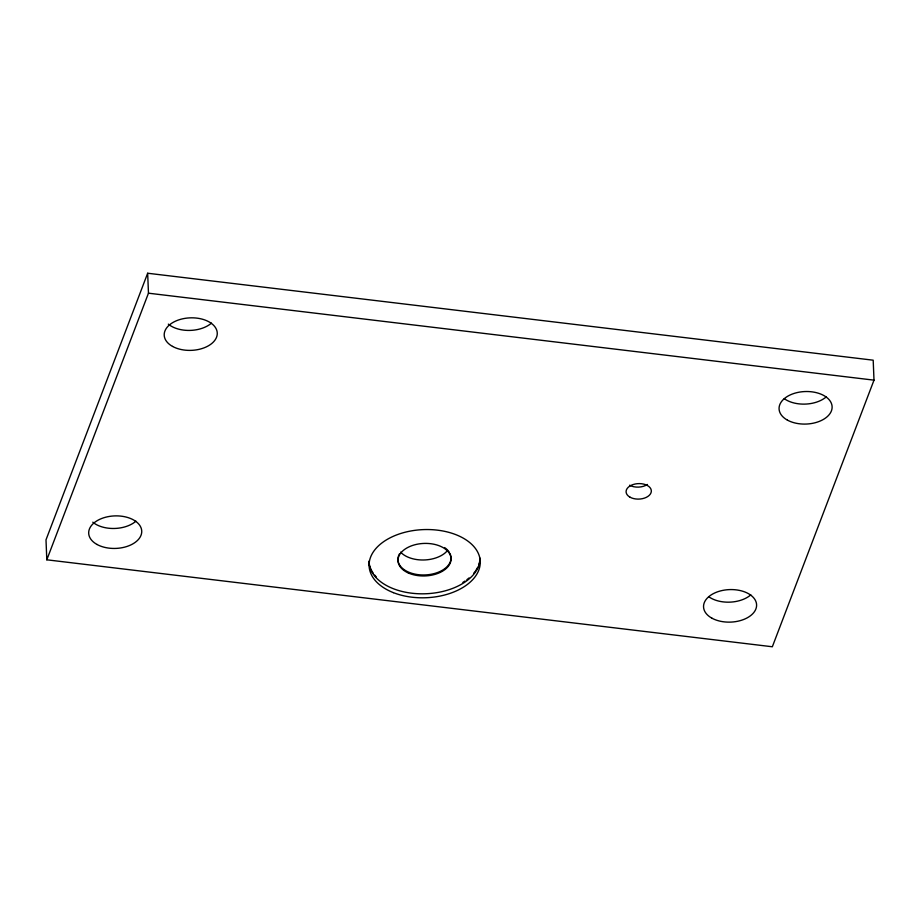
<?xml version="1.0" encoding="UTF-8"?>
<svg xmlns="http://www.w3.org/2000/svg" width="920" height="920" viewBox="0 0 920 920"><rect width="100%" height="100%" fill="white"/><g stroke="black" fill="none" stroke-linecap="round" stroke-linejoin="round"><path stroke-width="1.38" d="M147.66 273.24L46 539.844L46.805 559.808L772.34 646.76L874 380.155L873.195 360.191L147.66 273.24L148.465 293.192L46.805 559.808M148.465 293.192L874 380.155M135.93 521.18A26.553 16.273 -2.3 0 1 92.793 522.18M750.789 594.872A26.553 16.273 -2.3 0 1 708.71 596.7M211.45 323.127A26.553 16.273 -2.3 0 1 168.314 324.127M826.309 396.819A26.553 16.273 -2.3 0 1 784.231 398.647M446.545 551.597A26.553 16.273 -2.3 0 1 400.603 552.115M647.427 484.46A12.638 7.751 -2.3 0 1 629.567 485.231M449.891 553.368A26.553 16.273 -2.3 0 1 423.878 574.977A26.553 16.273 -2.3 0 1 399.429 553.932M444.59 547.561A26.553 16.273 -2.3 0 1 449.293 552.31M479.711 561.188A55.625 34.097 -2.3 0 1 478.584 565.167M477.675 567.26A55.625 34.097 -2.3 0 1 475.916 570.331M475.226 571.332A55.625 34.097 -2.3 0 1 473.697 573.298M469.05 577.944A55.625 34.097 -2.3 0 1 466.877 579.68M464.945 581.06A55.625 34.097 -2.3 0 1 462.886 582.383M376.28 576.897A55.625 34.097 -2.3 0 1 374.635 575.046M373.186 573.137A55.625 34.097 -2.3 0 1 369.288 564.202M480.113 558.164A55.625 34.097 -2.3 0 1 424.718 593.791A55.625 34.097 -2.3 0 1 368.92 561.2M630.05 497.214A12.638 7.751 -2.3 0 0 651.004 492.821A12.638 7.751 -2.3 0 0 635.076 484.023A12.638 7.751 -2.3 0 0 630.05 497.214M97.014 544.467A26.553 16.273 -2.3 0 0 141.036 535.256A26.553 16.273 -2.3 0 0 107.582 516.764A26.553 16.273 -2.3 0 0 97.014 544.467M711.873 618.159A26.553 16.273 -2.3 0 0 755.895 608.948A26.553 16.273 -2.3 0 0 722.442 590.456A26.553 16.273 -2.3 0 0 711.873 618.159M172.534 346.414A26.553 16.273 -2.3 0 0 216.556 337.203A26.553 16.273 -2.3 0 0 183.103 318.711A26.553 16.273 -2.3 0 0 172.534 346.414M787.394 420.106A26.553 16.273 -2.3 0 0 831.415 410.895A26.553 16.273 -2.3 0 0 797.962 392.403A26.553 16.273 -2.3 0 0 787.394 420.106M393.357 592.641A55.625 34.097 -2.3 0 0 480.113 564.834A55.625 34.097 -2.3 0 0 400.556 533.542A55.625 34.097 -2.3 0 0 393.357 592.641M408.434 573.034A26.553 16.273 -2.3 0 0 450.834 561.085A26.553 16.273 -2.3 0 0 414.264 544.928A26.553 16.273 -2.3 0 0 408.434 573.034"/></g></svg>
